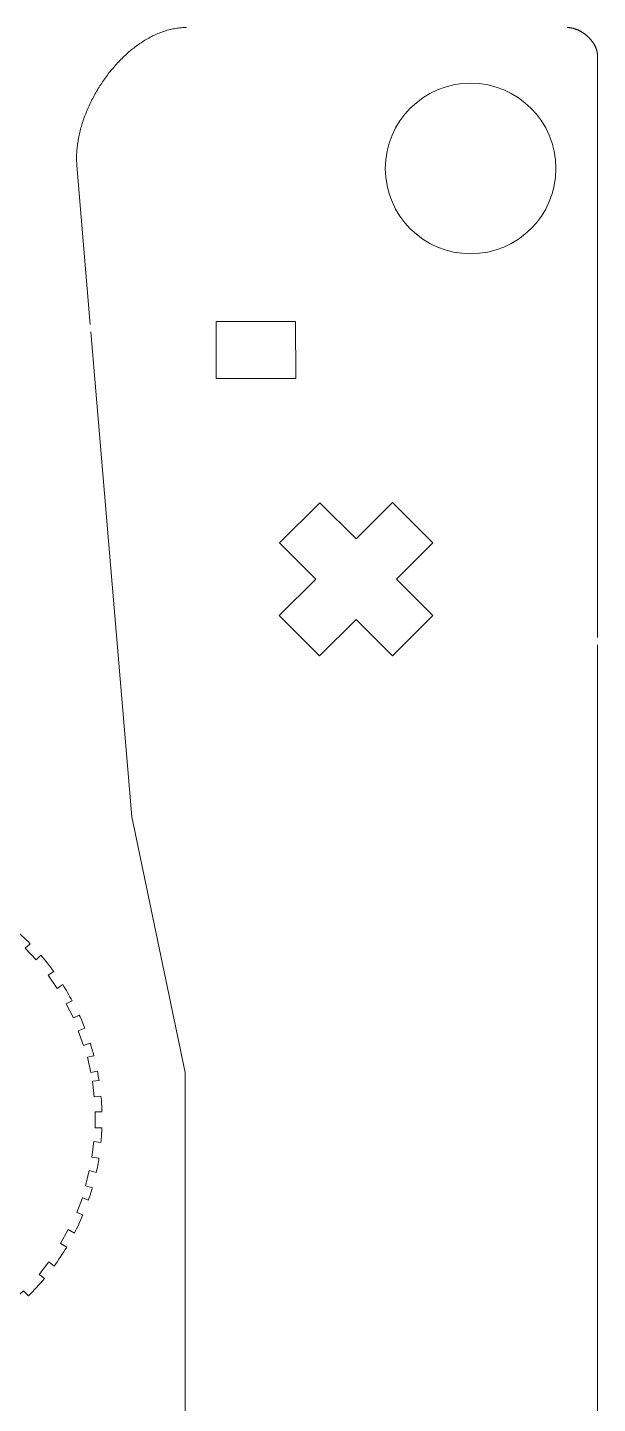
# Model space of a CAD drawing. Header units: centimetres. Extents: x -8.2 to 10.2, y 5.5 to 22.4.
# Drawn here: x 7.35 to 10.22, y 9.77 to 16.71 of the extents above; entities that cross this region are included whole.
import ezdxf

# ---------------------------------------------------------------- set-up
doc = ezdxf.new("R2010")
doc.units = ezdxf.units.CM
doc.header["$MEASUREMENT"] = 0
doc.layers.add('layer 1', color=7, linetype='Continuous')

msp = doc.modelspace()

# ---------------------------------------------------------------- linework, layer by layer
at = {"layer": 'layer 1', "lineweight": 9}
for points, knots in [([(0.89223, 17.91747), (0.90743, 17.21253), (1.4489, 16.63718), (2.13946, 16.56872), (2.13946, 16.56872), (2.13946, 16.56872), (2.13932, 16.89876), (2.13932, 16.89876), (2.13932, 16.89876), (2.13932, 16.89876), (2.41635, 16.89876), (2.41635, 16.89876), (2.41635, 16.89876), (2.41635, 16.89876), (2.41837, 16.56886), (2.41837, 16.56886), (2.41837, 16.56886), (3.17188, 16.62306), (3.40758, 17.09392), (3.58527, 17.48669), (3.58527, 17.48669), (3.58527, 17.48669), (8.16872, 17.48499), (8.16872, 17.48499)], [0, 0, 0, 0, 0.1428571, 0.1428571, 0.1428571, 0.1428571, 0.2857143, 0.2857143, 0.2857143, 0.2857143, 0.4285714, 0.4285714, 0.4285714, 0.4285714, 0.5714286, 0.5714286, 0.5714286, 0.5714286, 0.7142857, 0.7142857, 0.7142857, 0.7142857, 1, 1, 1, 1]), ([(8.15405, 16.70807), (8.15405, 16.70807), (8.14706, 16.708), (8.14706, 16.708), (8.14706, 16.708), (8.14706, 16.708), (8.14007, 16.70778), (8.14007, 16.70778), (8.14007, 16.70778), (8.14007, 16.70778), (8.13309, 16.70741), (8.13309, 16.70741), (8.13309, 16.70741), (8.13309, 16.70741), (8.12613, 16.70692), (8.12613, 16.70692), (8.12613, 16.70692), (8.12613, 16.70692), (8.11915, 16.70626), (8.11915, 16.70626), (8.11915, 16.70626), (8.11915, 16.70626), (8.11219, 16.70548), (8.11219, 16.70548), (8.11219, 16.70548), (8.11219, 16.70548), (8.10526, 16.70454), (8.10526, 16.70454), (8.10526, 16.70454), (8.10526, 16.70454), (8.09832, 16.70346), (8.09832, 16.70346), (8.09832, 16.70346), (8.09832, 16.70346), (8.09141, 16.70225), (8.09141, 16.70225), (8.09141, 16.70225), (8.09141, 16.70225), (8.08451, 16.70088), (8.08451, 16.70088), (8.08451, 16.70088), (8.08451, 16.70088), (8.07761, 16.69944), (8.07761, 16.69944), (8.07761, 16.69944), (8.07761, 16.69944), (8.07073, 16.69779), (8.07073, 16.69779), (8.07073, 16.69779), (8.07073, 16.69779), (8.06387, 16.69606), (8.06387, 16.69606), (8.06387, 16.69606), (8.06387, 16.69606), (8.05702, 16.6942), (8.05702, 16.6942), (8.05702, 16.6942), (8.05702, 16.6942), (8.0502, 16.69219), (8.0502, 16.69219), (8.0502, 16.69219), (8.0502, 16.69219), (8.0434, 16.69004), (8.0434, 16.69004), (8.0434, 16.69004), (8.0434, 16.69004), (8.0366, 16.68781), (8.0366, 16.68781), (8.0366, 16.68781), (8.0366, 16.68781), (8.02982, 16.68537), (8.02982, 16.68537), (8.02982, 16.68537), (8.02982, 16.68537), (8.02308, 16.68292), (8.02308, 16.68292), (8.02308, 16.68292), (8.02308, 16.68292), (8.01635, 16.68026), (8.01635, 16.68026), (8.01635, 16.68026), (8.01635, 16.68026), (8.00966, 16.67753), (8.00966, 16.67753), (8.00966, 16.67753), (8.00966, 16.67753), (8.00297, 16.67466), (8.00297, 16.67466), (8.00297, 16.67466), (8.00297, 16.67466), (7.99631, 16.6717), (7.99631, 16.6717), (7.99631, 16.6717), (7.99631, 16.6717), (7.98968, 16.66855), (7.98968, 16.66855), (7.98968, 16.66855), (7.98968, 16.66855), (7.98308, 16.66539), (7.98308, 16.66539), (7.98308, 16.66539), (7.98308, 16.66539), (7.9765, 16.66208), (7.9765, 16.66208), (7.9765, 16.66208), (7.9765, 16.66208), (7.96995, 16.65864), (7.96995, 16.65864), (7.96995, 16.65864), (7.96995, 16.65864), (7.96342, 16.65512), (7.96342, 16.65512), (7.96342, 16.65512), (7.96342, 16.65512), (7.95693, 16.65145), (7.95693, 16.65145), (7.95693, 16.65145), (7.95693, 16.65145), (7.95047, 16.64772), (7.95047, 16.64772), (7.95047, 16.64772), (7.95047, 16.64772), (7.94404, 16.64384), (7.94404, 16.64384), (7.94404, 16.64384), (7.94404, 16.64384), (7.93763, 16.63988), (7.93763, 16.63988), (7.93763, 16.63988), (7.93763, 16.63988), (7.93127, 16.6358), (7.93127, 16.6358), (7.93127, 16.6358), (7.93127, 16.6358), (7.92494, 16.63162), (7.92494, 16.63162), (7.92494, 16.63162), (7.92494, 16.63162), (7.91864, 16.62739), (7.91864, 16.62739), (7.91864, 16.62739), (7.91864, 16.62739), (7.91238, 16.62301), (7.91238, 16.62301), (7.91238, 16.62301), (7.91238, 16.62301), (7.90614, 16.61861), (7.90614, 16.61861), (7.90614, 16.61861), (7.90614, 16.61861), (7.89996, 16.61403), (7.89996, 16.61403), (7.89996, 16.61403), (7.89996, 16.61403), (7.89381, 16.60942), (7.89381, 16.60942), (7.89381, 16.60942), (7.89381, 16.60942), (7.8877, 16.60468), (7.8877, 16.60468), (7.8877, 16.60468), (7.8877, 16.60468), (7.88162, 16.59987), (7.88162, 16.59987), (7.88162, 16.59987), (7.88162, 16.59987), (7.87559, 16.59492), (7.87559, 16.59492), (7.87559, 16.59492), (7.87559, 16.59492), (7.86959, 16.58995), (7.86959, 16.58995), (7.86959, 16.58995), (7.86959, 16.58995), (7.86365, 16.58486), (7.86365, 16.58486), (7.86365, 16.58486), (7.86365, 16.58486), (7.85774, 16.57969), (7.85774, 16.57969), (7.85774, 16.57969), (7.85774, 16.57969), (7.85187, 16.57444), (7.85187, 16.57444), (7.85187, 16.57444), (7.85187, 16.57444), (7.84606, 16.56912), (7.84606, 16.56912), (7.84606, 16.56912), (7.84606, 16.56912), (7.84029, 16.56373), (7.84029, 16.56373), (7.84029, 16.56373), (7.84029, 16.56373), (7.83457, 16.5582), (7.83457, 16.5582), (7.83457, 16.5582), (7.83457, 16.5582), (7.82888, 16.55267), (7.82888, 16.55267), (7.82888, 16.55267), (7.82888, 16.55267), (7.82326, 16.547), (7.82326, 16.547), (7.82326, 16.547), (7.82326, 16.547), (7.81768, 16.54131), (7.81768, 16.54131), (7.81768, 16.54131), (7.81768, 16.54131), (7.81215, 16.53557), (7.81215, 16.53557), (7.81215, 16.53557), (7.81215, 16.53557), (7.80667, 16.52969), (7.80667, 16.52969), (7.80667, 16.52969), (7.80667, 16.52969), (7.80124, 16.52379), (7.80124, 16.52379), (7.80124, 16.52379), (7.80124, 16.52379), (7.79587, 16.51776), (7.79587, 16.51776), (7.79587, 16.51776), (7.79587, 16.51776), (7.79054, 16.51172), (7.79054, 16.51172), (7.79054, 16.51172), (7.79054, 16.51172), (7.78527, 16.50561), (7.78527, 16.50561), (7.78527, 16.50561), (7.78527, 16.50561), (7.78006, 16.49943), (7.78006, 16.49943), (7.78006, 16.49943), (7.78006, 16.49943), (7.7749, 16.49319), (7.7749, 16.49319), (7.7749, 16.49319), (7.7749, 16.49319), (7.7698, 16.48687), (7.7698, 16.48687), (7.7698, 16.48687), (7.7698, 16.48687), (7.76475, 16.48054), (7.76475, 16.48054), (7.76475, 16.48054), (7.76475, 16.48054), (7.75978, 16.47408), (7.75978, 16.47408), (7.75978, 16.47408), (7.75978, 16.47408), (7.75485, 16.46761), (7.75485, 16.46761), (7.75485, 16.46761), (7.75485, 16.46761), (7.74998, 16.46107), (7.74998, 16.46107), (7.74998, 16.46107), (7.74998, 16.46107), (7.74518, 16.45447), (7.74518, 16.45447), (7.74518, 16.45447), (7.74518, 16.45447), (7.74044, 16.44785), (7.74044, 16.44785), (7.74044, 16.44785), (7.74044, 16.44785), (7.73576, 16.44117), (7.73576, 16.44117), (7.73576, 16.44117), (7.73576, 16.44117), (7.73113, 16.43442), (7.73113, 16.43442), (7.73113, 16.43442), (7.73113, 16.43442), (7.7266, 16.42767), (7.7266, 16.42767), (7.7266, 16.42767), (7.7266, 16.42767), (7.7221, 16.42085), (7.7221, 16.42085), (7.7221, 16.42085), (7.7221, 16.42085), (7.71769, 16.41395), (7.71769, 16.41395), (7.71769, 16.41395), (7.71769, 16.41395), (7.71333, 16.40705), (7.71333, 16.40705), (7.71333, 16.40705), (7.71333, 16.40705), (7.70903, 16.40015), (7.70903, 16.40015), (7.70903, 16.40015), (7.70903, 16.40015), (7.70484, 16.39311), (7.70484, 16.39311), (7.70484, 16.39311), (7.70484, 16.39311), (7.70067, 16.38607), (7.70067, 16.38607), (7.70067, 16.38607), (7.70067, 16.38607), (7.69661, 16.37903), (7.69661, 16.37903), (7.69661, 16.37903), (7.69661, 16.37903), (7.6926, 16.37192), (7.6926, 16.37192), (7.6926, 16.37192), (7.6926, 16.37192), (7.68867, 16.3648), (7.68867, 16.3648), (7.68867, 16.3648), (7.68867, 16.3648), (7.6848, 16.35762), (7.6848, 16.35762), (7.6848, 16.35762), (7.6848, 16.35762), (7.68102, 16.35044), (7.68102, 16.35044), (7.68102, 16.35044), (7.68102, 16.35044), (7.6773, 16.34326), (7.6773, 16.34326), (7.6773, 16.34326), (7.6773, 16.34326), (7.67367, 16.33599), (7.67367, 16.33599), (7.67367, 16.33599), (7.67367, 16.33599), (7.67011, 16.32867), (7.67011, 16.32867), (7.67011, 16.32867), (7.67011, 16.32867), (7.66662, 16.32141), (7.66662, 16.32141), (7.66662, 16.32141), (7.66662, 16.32141), (7.66322, 16.31409), (7.66322, 16.31409), (7.66322, 16.31409), (7.66322, 16.31409), (7.65989, 16.30675), (7.65989, 16.30675), (7.65989, 16.30675), (7.65989, 16.30675), (7.65664, 16.29935), (7.65664, 16.29935), (7.65664, 16.29935), (7.65664, 16.29935), (7.65348, 16.29196), (7.65348, 16.29196), (7.65348, 16.29196), (7.65348, 16.29196), (7.65039, 16.28455), (7.65039, 16.28455), (7.65039, 16.28455), (7.65039, 16.28455), (7.6474, 16.27716), (7.6474, 16.27716), (7.6474, 16.27716), (7.6474, 16.27716), (7.64448, 16.26968), (7.64448, 16.26968), (7.64448, 16.26968), (7.64448, 16.26968), (7.64164, 16.26229), (7.64164, 16.26229), (7.64164, 16.26229), (7.64164, 16.26229), (7.63888, 16.25482), (7.63888, 16.25482), (7.63888, 16.25482), (7.63888, 16.25482), (7.63622, 16.24734), (7.63622, 16.24734), (7.63622, 16.24734), (7.63622, 16.24734), (7.63366, 16.23988), (7.63366, 16.23988), (7.63366, 16.23988), (7.63366, 16.23988), (7.63116, 16.2324), (7.63116, 16.2324), (7.63116, 16.2324), (7.63116, 16.2324), (7.62876, 16.22493), (7.62876, 16.22493), (7.62876, 16.22493), (7.62876, 16.22493), (7.62645, 16.21746), (7.62645, 16.21746), (7.62645, 16.21746), (7.62645, 16.21746), (7.62423, 16.20991), (7.62423, 16.20991), (7.62423, 16.20991), (7.62423, 16.20991), (7.62209, 16.20244), (7.62209, 16.20244), (7.62209, 16.20244), (7.62209, 16.20244), (7.62005, 16.19497), (7.62005, 16.19497), (7.62005, 16.19497), (7.62005, 16.19497), (7.61811, 16.18749), (7.61811, 16.18749), (7.61811, 16.18749), (7.61811, 16.18749), (7.61625, 16.17996), (7.61625, 16.17996), (7.61625, 16.17996), (7.61625, 16.17996), (7.6145, 16.17248), (7.6145, 16.17248), (7.6145, 16.17248), (7.6145, 16.17248), (7.61283, 16.16501), (7.61283, 16.16501), (7.61283, 16.16501), (7.61283, 16.16501), (7.61126, 16.15755), (7.61126, 16.15755), (7.61126, 16.15755), (7.61126, 16.15755), (7.60979, 16.15007), (7.60979, 16.15007), (7.60979, 16.15007), (7.60979, 16.15007), (7.60841, 16.14268), (7.60841, 16.14268), (7.60841, 16.14268), (7.60841, 16.14268), (7.60714, 16.1352), (7.60714, 16.1352), (7.60714, 16.1352), (7.60714, 16.1352), (7.60596, 16.1278), (7.60596, 16.1278), (7.60596, 16.1278), (7.60596, 16.1278), (7.6049, 16.1204), (7.6049, 16.1204), (7.6049, 16.1204), (7.6049, 16.1204), (7.60392, 16.113), (7.60392, 16.113), (7.60392, 16.113), (7.60392, 16.113), (7.60303, 16.10567), (7.60303, 16.10567), (7.60303, 16.10567), (7.60303, 16.10567), (7.60227, 16.09828), (7.60227, 16.09828), (7.60227, 16.09828), (7.60227, 16.09828), (7.60162, 16.09102), (7.60162, 16.09102), (7.60162, 16.09102), (7.60162, 16.09102), (7.60105, 16.08368), (7.60105, 16.08368), (7.60105, 16.08368), (7.60105, 16.08368), (7.60059, 16.07644), (7.60059, 16.07644), (7.60059, 16.07644), (7.60059, 16.07644), (7.60025, 16.06918), (7.60025, 16.06918), (7.60025, 16.06918), (7.60025, 16.06918), (7.6, 16.06191), (7.6, 16.06191), (7.6, 16.06191), (7.6, 16.06191), (7.59987, 16.05474), (7.59987, 16.05474), (7.59987, 16.05474), (7.59987, 16.05474), (7.59986, 16.04756), (7.59986, 16.04756), (7.59986, 16.04756), (7.59986, 16.04756), (7.59993, 16.04044), (7.59993, 16.04044), (7.59993, 16.04044), (7.59993, 16.04044), (7.60011, 16.03332), (7.60011, 16.03332), (7.60011, 16.03332), (7.60011, 16.03332), (7.60043, 16.02628), (7.60043, 16.02628), (7.60043, 16.02628), (7.60043, 16.02628), (7.60084, 16.01924), (7.60084, 16.01924), (7.60084, 16.01924), (7.60084, 16.01924), (7.60138, 16.01221), (7.60138, 16.01221)], [0, 0, 0, 0, 0.0078125, 0.0078125, 0.0078125, 0.0078125, 0.015625, 0.015625, 0.015625, 0.015625, 0.0234375, 0.0234375, 0.0234375, 0.0234375, 0.03125, 0.03125, 0.03125, 0.03125, 0.0390625, 0.0390625, 0.0390625, 0.0390625, 0.046875, 0.046875, 0.046875, 0.046875, 0.0546875, 0.0546875, 0.0546875, 0.0546875, 0.0625, 0.0625, 0.0625, 0.0625, 0.0703125, 0.0703125, 0.0703125, 0.0703125, 0.078125, 0.078125, 0.078125, 0.078125, 0.0859375, 0.0859375, 0.0859375, 0.0859375, 0.09375, 0.09375, 0.09375, 0.09375, 0.1015625, 0.1015625, 0.1015625, 0.1015625, 0.109375, 0.109375, 0.109375, 0.109375, 0.1171875, 0.1171875, 0.1171875, 0.1171875, 0.125, 0.125, 0.125, 0.125, 0.1328125, 0.1328125, 0.1328125, 0.1328125, 0.140625, 0.140625, 0.140625, 0.140625, 0.1484375, 0.1484375, 0.1484375, 0.1484375, 0.15625, 0.15625, 0.15625, 0.15625, 0.1640625, 0.1640625, 0.1640625, 0.1640625, 0.171875, 0.171875, 0.171875, 0.171875, 0.1796875, 0.1796875, 0.1796875, 0.1796875, 0.1875, 0.1875, 0.1875, 0.1875, 0.1953125, 0.1953125, 0.1953125, 0.1953125, 0.203125, 0.203125, 0.203125, 0.203125, 0.2109375, 0.2109375, 0.2109375, 0.2109375, 0.21875, 0.21875, 0.21875, 0.21875, 0.2265625, 0.2265625, 0.2265625, 0.2265625, 0.234375, 0.234375, 0.234375, 0.234375, 0.2421875, 0.2421875, 0.2421875, 0.2421875, 0.25, 0.25, 0.25, 0.25, 0.2578125, 0.2578125, 0.2578125, 0.2578125, 0.265625, 0.265625, 0.265625, 0.265625, 0.2734375, 0.2734375, 0.2734375, 0.2734375, 0.28125, 0.28125, 0.28125, 0.28125, 0.2890625, 0.2890625, 0.2890625, 0.2890625, 0.296875, 0.296875, 0.296875, 0.296875, 0.3046875, 0.3046875, 0.3046875, 0.3046875, 0.3125, 0.3125, 0.3125, 0.3125, 0.3203125, 0.3203125, 0.3203125, 0.3203125, 0.328125, 0.328125, 0.328125, 0.328125, 0.3359375, 0.3359375, 0.3359375, 0.3359375, 0.34375, 0.34375, 0.34375, 0.34375, 0.3515625, 0.3515625, 0.3515625, 0.3515625, 0.359375, 0.359375, 0.359375, 0.359375, 0.3671875, 0.3671875, 0.3671875, 0.3671875, 0.375, 0.375, 0.375, 0.375, 0.3828125, 0.3828125, 0.3828125, 0.3828125, 0.390625, 0.390625, 0.390625, 0.390625, 0.3984375, 0.3984375, 0.3984375, 0.3984375, 0.40625, 0.40625, 0.40625, 0.40625, 0.4140625, 0.4140625, 0.4140625, 0.4140625, 0.421875, 0.421875, 0.421875, 0.421875, 0.4296875, 0.4296875, 0.4296875, 0.4296875, 0.4375, 0.4375, 0.4375, 0.4375, 0.4453125, 0.4453125, 0.4453125, 0.4453125, 0.453125, 0.453125, 0.453125, 0.453125, 0.4609375, 0.4609375, 0.4609375, 0.4609375, 0.46875, 0.46875, 0.46875, 0.46875, 0.4765625, 0.4765625, 0.4765625, 0.4765625, 0.484375, 0.484375, 0.484375, 0.484375, 0.4921875, 0.4921875, 0.4921875, 0.4921875, 0.5, 0.5, 0.5, 0.5, 0.5078125, 0.5078125, 0.5078125, 0.5078125, 0.515625, 0.515625, 0.515625, 0.515625, 0.5234375, 0.5234375, 0.5234375, 0.5234375, 0.53125, 0.53125, 0.53125, 0.53125, 0.5390625, 0.5390625, 0.5390625, 0.5390625, 0.546875, 0.546875, 0.546875, 0.546875, 0.5546875, 0.5546875, 0.5546875, 0.5546875, 0.5625, 0.5625, 0.5625, 0.5625, 0.5703125, 0.5703125, 0.5703125, 0.5703125, 0.578125, 0.578125, 0.578125, 0.578125, 0.5859375, 0.5859375, 0.5859375, 0.5859375, 0.59375, 0.59375, 0.59375, 0.59375, 0.6015625, 0.6015625, 0.6015625, 0.6015625, 0.609375, 0.609375, 0.609375, 0.609375, 0.6171875, 0.6171875, 0.6171875, 0.6171875, 0.625, 0.625, 0.625, 0.625, 0.6328125, 0.6328125, 0.6328125, 0.6328125, 0.640625, 0.640625, 0.640625, 0.640625, 0.6484375, 0.6484375, 0.6484375, 0.6484375, 0.65625, 0.65625, 0.65625, 0.65625, 0.6640625, 0.6640625, 0.6640625, 0.6640625, 0.671875, 0.671875, 0.671875, 0.671875, 0.6796875, 0.6796875, 0.6796875, 0.6796875, 0.6875, 0.6875, 0.6875, 0.6875, 0.6953125, 0.6953125, 0.6953125, 0.6953125, 0.703125, 0.703125, 0.703125, 0.703125, 0.7109375, 0.7109375, 0.7109375, 0.7109375, 0.71875, 0.71875, 0.71875, 0.71875, 0.7265625, 0.7265625, 0.7265625, 0.7265625, 0.734375, 0.734375, 0.734375, 0.734375, 0.7421875, 0.7421875, 0.7421875, 0.7421875, 0.75, 0.75, 0.75, 0.75, 0.7578125, 0.7578125, 0.7578125, 0.7578125, 0.765625, 0.765625, 0.765625, 0.765625, 0.7734375, 0.7734375, 0.7734375, 0.7734375, 0.78125, 0.78125, 0.78125, 0.78125, 0.7890625, 0.7890625, 0.7890625, 0.7890625, 0.796875, 0.796875, 0.796875, 0.796875, 0.8046875, 0.8046875, 0.8046875, 0.8046875, 0.8125, 0.8125, 0.8125, 0.8125, 0.8203125, 0.8203125, 0.8203125, 0.8203125, 0.828125, 0.828125, 0.828125, 0.828125, 0.8359375, 0.8359375, 0.8359375, 0.8359375, 0.84375, 0.84375, 0.84375, 0.84375, 0.8515625, 0.8515625, 0.8515625, 0.8515625, 0.859375, 0.859375, 0.859375, 0.859375, 0.8671875, 0.8671875, 0.8671875, 0.8671875, 0.875, 0.875, 0.875, 0.875, 0.8828125, 0.8828125, 0.8828125, 0.8828125, 0.890625, 0.890625, 0.890625, 0.890625, 0.8984375, 0.8984375, 0.8984375, 0.8984375, 0.90625, 0.90625, 0.90625, 0.90625, 0.9140625, 0.9140625, 0.9140625, 0.9140625, 0.921875, 0.921875, 0.921875, 0.921875, 0.9296875, 0.9296875, 0.9296875, 0.9296875, 0.9375, 0.9375, 0.9375, 0.9375, 0.9453125, 0.9453125, 0.9453125, 0.9453125, 0.953125, 0.953125, 0.953125, 0.953125, 0.9609375, 0.9609375, 0.9609375, 0.9609375, 0.96875, 0.96875, 0.96875, 0.96875, 0.9765625, 0.9765625, 0.9765625, 0.9765625, 0.984375, 0.984375, 0.984375, 0.984375, 1, 1, 1, 1]), ([(10.22404, 16.56768), (10.22404, 16.56768), (10.22403, 16.56927), (10.22403, 16.56927), (10.22403, 16.56927), (10.22403, 16.56927), (10.22398, 16.57092), (10.22398, 16.57092), (10.22398, 16.57092), (10.22398, 16.57092), (10.22391, 16.57256), (10.22391, 16.57256), (10.22391, 16.57256), (10.22391, 16.57256), (10.2238, 16.57422), (10.2238, 16.57422), (10.2238, 16.57422), (10.2238, 16.57422), (10.22366, 16.5758), (10.22366, 16.5758), (10.22366, 16.5758), (10.22366, 16.5758), (10.2235, 16.57747), (10.2235, 16.57747), (10.2235, 16.57747), (10.2235, 16.57747), (10.22331, 16.57911), (10.22331, 16.57911), (10.22331, 16.57911), (10.22331, 16.57911), (10.22308, 16.58068), (10.22308, 16.58068), (10.22308, 16.58068), (10.22308, 16.58068), (10.22282, 16.58235), (10.22282, 16.58235), (10.22282, 16.58235), (10.22282, 16.58235), (10.22254, 16.584), (10.22254, 16.584), (10.22254, 16.584), (10.22254, 16.584), (10.22223, 16.58564), (10.22223, 16.58564), (10.22223, 16.58564), (10.22223, 16.58564), (10.22189, 16.58722), (10.22189, 16.58722), (10.22189, 16.58722), (10.22189, 16.58722), (10.22153, 16.58888), (10.22153, 16.58888), (10.22153, 16.58888), (10.22153, 16.58888), (10.22113, 16.59046), (10.22113, 16.59046), (10.22113, 16.59046), (10.22113, 16.59046), (10.22071, 16.59211), (10.22071, 16.59211), (10.22071, 16.59211), (10.22071, 16.59211), (10.22028, 16.59377), (10.22028, 16.59377), (10.22028, 16.59377), (10.22028, 16.59377), (10.2198, 16.59534), (10.2198, 16.59534), (10.2198, 16.59534), (10.2198, 16.59534), (10.2193, 16.59693), (10.2193, 16.59693), (10.2193, 16.59693), (10.2193, 16.59693), (10.21878, 16.59857), (10.21878, 16.59857), (10.21878, 16.59857), (10.21878, 16.59857), (10.21822, 16.60016), (10.21822, 16.60016), (10.21822, 16.60016), (10.21822, 16.60016), (10.21764, 16.60181), (10.21764, 16.60181), (10.21764, 16.60181), (10.21764, 16.60181), (10.21704, 16.60338), (10.21704, 16.60338), (10.21704, 16.60338), (10.21704, 16.60338), (10.21643, 16.60497), (10.21643, 16.60497), (10.21643, 16.60497), (10.21643, 16.60497), (10.21577, 16.60655), (10.21577, 16.60655), (10.21577, 16.60655), (10.21577, 16.60655), (10.21509, 16.60814), (10.21509, 16.60814), (10.21509, 16.60814), (10.21509, 16.60814), (10.2144, 16.60971), (10.2144, 16.60971), (10.2144, 16.60971), (10.2144, 16.60971), (10.21367, 16.61129), (10.21367, 16.61129), (10.21367, 16.61129), (10.21367, 16.61129), (10.21293, 16.61287), (10.21293, 16.61287), (10.21293, 16.61287), (10.21293, 16.61287), (10.21217, 16.61445), (10.21217, 16.61445), (10.21217, 16.61445), (10.21217, 16.61445), (10.21138, 16.61604), (10.21138, 16.61604), (10.21138, 16.61604), (10.21138, 16.61604), (10.21057, 16.61762), (10.21057, 16.61762), (10.21057, 16.61762), (10.21057, 16.61762), (10.20972, 16.61912), (10.20972, 16.61912), (10.20972, 16.61912), (10.20972, 16.61912), (10.20887, 16.62071), (10.20887, 16.62071), (10.20887, 16.62071), (10.20887, 16.62071), (10.208, 16.62221), (10.208, 16.62221), (10.208, 16.62221), (10.208, 16.62221), (10.20709, 16.62373), (10.20709, 16.62373), (10.20709, 16.62373), (10.20709, 16.62373), (10.20617, 16.62529), (10.20617, 16.62529), (10.20617, 16.62529), (10.20617, 16.62529), (10.20523, 16.62681), (10.20523, 16.62681), (10.20523, 16.62681), (10.20523, 16.62681), (10.20427, 16.62832), (10.20427, 16.62832), (10.20427, 16.62832), (10.20427, 16.62832), (10.20329, 16.62983), (10.20329, 16.62983), (10.20329, 16.62983), (10.20329, 16.62983), (10.20228, 16.63134), (10.20228, 16.63134), (10.20228, 16.63134), (10.20228, 16.63134), (10.20126, 16.63278), (10.20126, 16.63278), (10.20126, 16.63278), (10.20126, 16.63278), (10.20023, 16.63428), (10.20023, 16.63428), (10.20023, 16.63428), (10.20023, 16.63428), (10.19917, 16.6358), (10.19917, 16.6358), (10.19917, 16.6358), (10.19917, 16.6358), (10.19808, 16.63723), (10.19808, 16.63723), (10.19808, 16.63723), (10.19808, 16.63723), (10.19699, 16.63866), (10.19699, 16.63866), (10.19699, 16.63866), (10.19699, 16.63866), (10.19587, 16.6401), (10.19587, 16.6401), (10.19587, 16.6401), (10.19587, 16.6401), (10.19475, 16.64155), (10.19475, 16.64155), (10.19475, 16.64155), (10.19475, 16.64155), (10.19359, 16.64297), (10.19359, 16.64297), (10.19359, 16.64297), (10.19359, 16.64297), (10.19243, 16.64441), (10.19243, 16.64441), (10.19243, 16.64441), (10.19243, 16.64441), (10.19124, 16.64585), (10.19124, 16.64585), (10.19124, 16.64585), (10.19124, 16.64585), (10.19004, 16.64721), (10.19004, 16.64721), (10.19004, 16.64721), (10.19004, 16.64721), (10.18882, 16.64859), (10.18882, 16.64859), (10.18882, 16.64859), (10.18882, 16.64859), (10.18759, 16.65001), (10.18759, 16.65001), (10.18759, 16.65001), (10.18759, 16.65001), (10.18633, 16.65138), (10.18633, 16.65138), (10.18633, 16.65138), (10.18633, 16.65138), (10.18507, 16.65275), (10.18507, 16.65275), (10.18507, 16.65275), (10.18507, 16.65275), (10.18379, 16.65403), (10.18379, 16.65403), (10.18379, 16.65403), (10.18379, 16.65403), (10.18249, 16.6554), (10.18249, 16.6554), (10.18249, 16.6554), (10.18249, 16.6554), (10.18118, 16.6567), (10.18118, 16.6567), (10.18118, 16.6567), (10.18118, 16.6567), (10.17986, 16.65806), (10.17986, 16.65806), (10.17986, 16.65806), (10.17986, 16.65806), (10.17851, 16.65936), (10.17851, 16.65936), (10.17851, 16.65936), (10.17851, 16.65936), (10.17716, 16.66065), (10.17716, 16.66065), (10.17716, 16.66065), (10.17716, 16.66065), (10.1758, 16.66187), (10.1758, 16.66187), (10.1758, 16.66187), (10.1758, 16.66187), (10.17442, 16.66316), (10.17442, 16.66316), (10.17442, 16.66316), (10.17442, 16.66316), (10.17303, 16.66439), (10.17303, 16.66439), (10.17303, 16.66439), (10.17303, 16.66439), (10.17162, 16.66568), (10.17162, 16.66568), (10.17162, 16.66568), (10.17162, 16.66568), (10.1702, 16.66689), (10.1702, 16.66689), (10.1702, 16.66689), (10.1702, 16.66689), (10.16877, 16.66812), (10.16877, 16.66812), (10.16877, 16.66812), (10.16877, 16.66812), (10.16733, 16.66927), (10.16733, 16.66927), (10.16733, 16.66927), (10.16733, 16.66927), (10.16588, 16.6705), (10.16588, 16.6705), (10.16588, 16.6705), (10.16588, 16.6705), (10.16441, 16.67163), (10.16441, 16.67163), (10.16441, 16.67163), (10.16441, 16.67163), (10.16295, 16.67279), (10.16295, 16.67279), (10.16295, 16.67279), (10.16295, 16.67279), (10.16145, 16.67393), (10.16145, 16.67393), (10.16145, 16.67393), (10.16145, 16.67393), (10.15996, 16.67509), (10.15996, 16.67509), (10.15996, 16.67509), (10.15996, 16.67509), (10.15845, 16.67616), (10.15845, 16.67616), (10.15845, 16.67616), (10.15845, 16.67616), (10.15693, 16.67725), (10.15693, 16.67725), (10.15693, 16.67725), (10.15693, 16.67725), (10.1554, 16.67832), (10.1554, 16.67832), (10.1554, 16.67832), (10.1554, 16.67832), (10.15387, 16.67941), (10.15387, 16.67941), (10.15387, 16.67941), (10.15387, 16.67941), (10.15232, 16.68047), (10.15232, 16.68047), (10.15232, 16.68047), (10.15232, 16.68047), (10.15077, 16.68148), (10.15077, 16.68148), (10.15077, 16.68148), (10.15077, 16.68148), (10.14922, 16.68248), (10.14922, 16.68248), (10.14922, 16.68248), (10.14922, 16.68248), (10.14764, 16.6835), (10.14764, 16.6835), (10.14764, 16.6835), (10.14764, 16.6835), (10.14607, 16.68449), (10.14607, 16.68449), (10.14607, 16.68449), (10.14607, 16.68449), (10.14447, 16.68543), (10.14447, 16.68543), (10.14447, 16.68543), (10.14447, 16.68543), (10.14288, 16.68644), (10.14288, 16.68644), (10.14288, 16.68644), (10.14288, 16.68644), (10.1413, 16.68738), (10.1413, 16.68738), (10.1413, 16.68738), (10.1413, 16.68738), (10.13968, 16.68824), (10.13968, 16.68824), (10.13968, 16.68824), (10.13968, 16.68824), (10.13807, 16.68917), (10.13807, 16.68917), (10.13807, 16.68917), (10.13807, 16.68917), (10.13644, 16.69004), (10.13644, 16.69004), (10.13644, 16.69004), (10.13644, 16.69004), (10.13482, 16.6909), (10.13482, 16.6909), (10.13482, 16.6909), (10.13482, 16.6909), (10.13319, 16.69175), (10.13319, 16.69175), (10.13319, 16.69175), (10.13319, 16.69175), (10.13156, 16.69254), (10.13156, 16.69254), (10.13156, 16.69254), (10.13156, 16.69254), (10.12991, 16.6934), (10.12991, 16.6934), (10.12991, 16.6934), (10.12991, 16.6934), (10.12827, 16.6942), (10.12827, 16.6942), (10.12827, 16.6942), (10.12827, 16.6942), (10.12662, 16.69492), (10.12662, 16.69492), (10.12662, 16.69492), (10.12662, 16.69492), (10.12497, 16.6957), (10.12497, 16.6957), (10.12497, 16.6957), (10.12497, 16.6957), (10.12331, 16.69642), (10.12331, 16.69642), (10.12331, 16.69642), (10.12331, 16.69642), (10.12165, 16.69715), (10.12165, 16.69715), (10.12165, 16.69715), (10.12165, 16.69715), (10.11999, 16.69779), (10.11999, 16.69779), (10.11999, 16.69779), (10.11999, 16.69779), (10.11833, 16.69851), (10.11833, 16.69851), (10.11833, 16.69851), (10.11833, 16.69851), (10.11664, 16.69916), (10.11664, 16.69916), (10.11664, 16.69916), (10.11664, 16.69916), (10.11498, 16.69973), (10.11498, 16.69973), (10.11498, 16.69973), (10.11498, 16.69973), (10.11331, 16.70037), (10.11331, 16.70037), (10.11331, 16.70037), (10.11331, 16.70037), (10.11163, 16.70096), (10.11163, 16.70096), (10.11163, 16.70096), (10.11163, 16.70096), (10.10995, 16.70153), (10.10995, 16.70153), (10.10995, 16.70153), (10.10995, 16.70153), (10.10827, 16.70203), (10.10827, 16.70203), (10.10827, 16.70203), (10.10827, 16.70203), (10.10659, 16.7026), (10.10659, 16.7026), (10.10659, 16.7026), (10.10659, 16.7026), (10.10491, 16.70311), (10.10491, 16.70311), (10.10491, 16.70311), (10.10491, 16.70311), (10.10323, 16.70354), (10.10323, 16.70354), (10.10323, 16.70354), (10.10323, 16.70354), (10.10155, 16.70404), (10.10155, 16.70404), (10.10155, 16.70404), (10.10155, 16.70404), (10.09986, 16.70447), (10.09986, 16.70447), (10.09986, 16.70447), (10.09986, 16.70447), (10.09818, 16.70483), (10.09818, 16.70483), (10.09818, 16.70483), (10.09818, 16.70483), (10.0965, 16.70526), (10.0965, 16.70526), (10.0965, 16.70526), (10.0965, 16.70526), (10.09483, 16.70563), (10.09483, 16.70563), (10.09483, 16.70563), (10.09483, 16.70563), (10.09315, 16.70591), (10.09315, 16.70591), (10.09315, 16.70591), (10.09315, 16.70591), (10.09147, 16.70626), (10.09147, 16.70626), (10.09147, 16.70626), (10.09147, 16.70626), (10.0898, 16.70655), (10.0898, 16.70655), (10.0898, 16.70655), (10.0898, 16.70655), (10.08813, 16.70684), (10.08813, 16.70684), (10.08813, 16.70684), (10.08813, 16.70684), (10.08645, 16.70706), (10.08645, 16.70706), (10.08645, 16.70706), (10.08645, 16.70706), (10.08479, 16.70727), (10.08479, 16.70727), (10.08479, 16.70727), (10.08479, 16.70727), (10.08312, 16.70749), (10.08312, 16.70749), (10.08312, 16.70749), (10.08312, 16.70749), (10.08147, 16.70764), (10.08147, 16.70764), (10.08147, 16.70764), (10.08147, 16.70764), (10.07981, 16.70778), (10.07981, 16.70778), (10.07981, 16.70778), (10.07981, 16.70778), (10.07816, 16.70792), (10.07816, 16.70792), (10.07816, 16.70792), (10.07816, 16.70792), (10.0765, 16.708), (10.0765, 16.708), (10.0765, 16.708), (10.0765, 16.708), (10.07486, 16.70807), (10.07486, 16.70807), (10.07486, 16.70807), (10.07486, 16.70807), (10.07322, 16.70807), (10.07322, 16.70807), (10.07322, 16.70807), (10.07322, 16.70807), (10.07159, 16.70807), (10.07159, 16.70807)], [0, 0, 0, 0, 0.0078125, 0.0078125, 0.0078125, 0.0078125, 0.015625, 0.015625, 0.015625, 0.015625, 0.0234375, 0.0234375, 0.0234375, 0.0234375, 0.03125, 0.03125, 0.03125, 0.03125, 0.0390625, 0.0390625, 0.0390625, 0.0390625, 0.046875, 0.046875, 0.046875, 0.046875, 0.0546875, 0.0546875, 0.0546875, 0.0546875, 0.0625, 0.0625, 0.0625, 0.0625, 0.0703125, 0.0703125, 0.0703125, 0.0703125, 0.078125, 0.078125, 0.078125, 0.078125, 0.0859375, 0.0859375, 0.0859375, 0.0859375, 0.09375, 0.09375, 0.09375, 0.09375, 0.1015625, 0.1015625, 0.1015625, 0.1015625, 0.109375, 0.109375, 0.109375, 0.109375, 0.1171875, 0.1171875, 0.1171875, 0.1171875, 0.125, 0.125, 0.125, 0.125, 0.1328125, 0.1328125, 0.1328125, 0.1328125, 0.140625, 0.140625, 0.140625, 0.140625, 0.1484375, 0.1484375, 0.1484375, 0.1484375, 0.15625, 0.15625, 0.15625, 0.15625, 0.1640625, 0.1640625, 0.1640625, 0.1640625, 0.171875, 0.171875, 0.171875, 0.171875, 0.1796875, 0.1796875, 0.1796875, 0.1796875, 0.1875, 0.1875, 0.1875, 0.1875, 0.1953125, 0.1953125, 0.1953125, 0.1953125, 0.203125, 0.203125, 0.203125, 0.203125, 0.2109375, 0.2109375, 0.2109375, 0.2109375, 0.21875, 0.21875, 0.21875, 0.21875, 0.2265625, 0.2265625, 0.2265625, 0.2265625, 0.234375, 0.234375, 0.234375, 0.234375, 0.2421875, 0.2421875, 0.2421875, 0.2421875, 0.25, 0.25, 0.25, 0.25, 0.2578125, 0.2578125, 0.2578125, 0.2578125, 0.265625, 0.265625, 0.265625, 0.265625, 0.2734375, 0.2734375, 0.2734375, 0.2734375, 0.28125, 0.28125, 0.28125, 0.28125, 0.2890625, 0.2890625, 0.2890625, 0.2890625, 0.296875, 0.296875, 0.296875, 0.296875, 0.3046875, 0.3046875, 0.3046875, 0.3046875, 0.3125, 0.3125, 0.3125, 0.3125, 0.3203125, 0.3203125, 0.3203125, 0.3203125, 0.328125, 0.328125, 0.328125, 0.328125, 0.3359375, 0.3359375, 0.3359375, 0.3359375, 0.34375, 0.34375, 0.34375, 0.34375, 0.3515625, 0.3515625, 0.3515625, 0.3515625, 0.359375, 0.359375, 0.359375, 0.359375, 0.3671875, 0.3671875, 0.3671875, 0.3671875, 0.375, 0.375, 0.375, 0.375, 0.3828125, 0.3828125, 0.3828125, 0.3828125, 0.390625, 0.390625, 0.390625, 0.390625, 0.3984375, 0.3984375, 0.3984375, 0.3984375, 0.40625, 0.40625, 0.40625, 0.40625, 0.4140625, 0.4140625, 0.4140625, 0.4140625, 0.421875, 0.421875, 0.421875, 0.421875, 0.4296875, 0.4296875, 0.4296875, 0.4296875, 0.4375, 0.4375, 0.4375, 0.4375, 0.4453125, 0.4453125, 0.4453125, 0.4453125, 0.453125, 0.453125, 0.453125, 0.453125, 0.4609375, 0.4609375, 0.4609375, 0.4609375, 0.46875, 0.46875, 0.46875, 0.46875, 0.4765625, 0.4765625, 0.4765625, 0.4765625, 0.484375, 0.484375, 0.484375, 0.484375, 0.4921875, 0.4921875, 0.4921875, 0.4921875, 0.5, 0.5, 0.5, 0.5, 0.5078125, 0.5078125, 0.5078125, 0.5078125, 0.515625, 0.515625, 0.515625, 0.515625, 0.5234375, 0.5234375, 0.5234375, 0.5234375, 0.53125, 0.53125, 0.53125, 0.53125, 0.5390625, 0.5390625, 0.5390625, 0.5390625, 0.546875, 0.546875, 0.546875, 0.546875, 0.5546875, 0.5546875, 0.5546875, 0.5546875, 0.5625, 0.5625, 0.5625, 0.5625, 0.5703125, 0.5703125, 0.5703125, 0.5703125, 0.578125, 0.578125, 0.578125, 0.578125, 0.5859375, 0.5859375, 0.5859375, 0.5859375, 0.59375, 0.59375, 0.59375, 0.59375, 0.6015625, 0.6015625, 0.6015625, 0.6015625, 0.609375, 0.609375, 0.609375, 0.609375, 0.6171875, 0.6171875, 0.6171875, 0.6171875, 0.625, 0.625, 0.625, 0.625, 0.6328125, 0.6328125, 0.6328125, 0.6328125, 0.640625, 0.640625, 0.640625, 0.640625, 0.6484375, 0.6484375, 0.6484375, 0.6484375, 0.65625, 0.65625, 0.65625, 0.65625, 0.6640625, 0.6640625, 0.6640625, 0.6640625, 0.671875, 0.671875, 0.671875, 0.671875, 0.6796875, 0.6796875, 0.6796875, 0.6796875, 0.6875, 0.6875, 0.6875, 0.6875, 0.6953125, 0.6953125, 0.6953125, 0.6953125, 0.703125, 0.703125, 0.703125, 0.703125, 0.7109375, 0.7109375, 0.7109375, 0.7109375, 0.71875, 0.71875, 0.71875, 0.71875, 0.7265625, 0.7265625, 0.7265625, 0.7265625, 0.734375, 0.734375, 0.734375, 0.734375, 0.7421875, 0.7421875, 0.7421875, 0.7421875, 0.75, 0.75, 0.75, 0.75, 0.7578125, 0.7578125, 0.7578125, 0.7578125, 0.765625, 0.765625, 0.765625, 0.765625, 0.7734375, 0.7734375, 0.7734375, 0.7734375, 0.78125, 0.78125, 0.78125, 0.78125, 0.7890625, 0.7890625, 0.7890625, 0.7890625, 0.796875, 0.796875, 0.796875, 0.796875, 0.8046875, 0.8046875, 0.8046875, 0.8046875, 0.8125, 0.8125, 0.8125, 0.8125, 0.8203125, 0.8203125, 0.8203125, 0.8203125, 0.828125, 0.828125, 0.828125, 0.828125, 0.8359375, 0.8359375, 0.8359375, 0.8359375, 0.84375, 0.84375, 0.84375, 0.84375, 0.8515625, 0.8515625, 0.8515625, 0.8515625, 0.859375, 0.859375, 0.859375, 0.859375, 0.8671875, 0.8671875, 0.8671875, 0.8671875, 0.875, 0.875, 0.875, 0.875, 0.8828125, 0.8828125, 0.8828125, 0.8828125, 0.890625, 0.890625, 0.890625, 0.890625, 0.8984375, 0.8984375, 0.8984375, 0.8984375, 0.90625, 0.90625, 0.90625, 0.90625, 0.9140625, 0.9140625, 0.9140625, 0.9140625, 0.921875, 0.921875, 0.921875, 0.921875, 0.9296875, 0.9296875, 0.9296875, 0.9296875, 0.9375, 0.9375, 0.9375, 0.9375, 0.9453125, 0.9453125, 0.9453125, 0.9453125, 0.953125, 0.953125, 0.953125, 0.953125, 0.9609375, 0.9609375, 0.9609375, 0.9609375, 0.96875, 0.96875, 0.96875, 0.96875, 0.9765625, 0.9765625, 0.9765625, 0.9765625, 0.984375, 0.984375, 0.984375, 0.984375, 1, 1, 1, 1]), ([(10.22405, 13.6328), (10.22405, 13.6328), (10.22405, 15.31507), (10.22405, 15.31507), (10.22405, 15.31507), (10.22405, 15.31507), (10.22405, 16.56765), (10.22405, 16.56765)], [0, 0, 0, 0, 0.3333333, 0.3333333, 0.3333333, 0.3333333, 1, 1, 1, 1]), ([(9.15533, 15.99757), (9.15533, 15.76016), (9.34778, 15.56771), (9.58518, 15.56771), (9.58518, 15.56771), (9.8226, 15.56771), (10.01505, 15.76016), (10.01505, 15.99757), (10.01505, 15.99757), (10.01505, 16.23498), (9.8226, 16.42744), (9.58519, 16.42744), (9.58519, 16.42744), (9.34778, 16.42744), (9.15533, 16.23498), (9.15533, 15.99757)], [0, 0, 0, 0, 0.2, 0.2, 0.2, 0.2, 0.4, 0.4, 0.4, 0.4, 0.6, 0.6, 0.6, 0.6, 1, 1, 1, 1]), ([(8.70395, 14.93943), (8.70395, 14.93943), (8.30259, 14.93943), (8.30259, 14.93943), (8.30259, 14.93943), (8.30259, 14.93943), (8.30271, 15.2268), (8.30271, 15.2268), (8.30271, 15.2268), (8.30271, 15.2268), (8.7035, 15.2268), (8.7035, 15.2268)], [0, 0, 0, 0, 0.25, 0.25, 0.25, 0.25, 0.5, 0.5, 0.5, 0.5, 1, 1, 1, 1])]:
    msp.add_open_spline(points, degree=3, knots=knots, dxfattribs=at)
for points in [[(7.66897, 15.21078), (7.66897, 15.21078), (7.60138, 16.01223), (7.60138, 16.01223)], [(8.7035, 15.2268), (8.7035, 15.2268), (8.70395, 14.93943), (8.70395, 14.93943)], [(7.87829, 12.72862), (7.87829, 12.72862), (7.67204, 15.17427), (7.67204, 15.17427)], [(8.82564, 14.31286), (8.82564, 14.31286), (8.62243, 14.10966), (8.62243, 14.10966)], [(9.00785, 14.13064), (9.00785, 14.13064), (8.82564, 14.31286), (8.82564, 14.31286)], [(9.19152, 14.31431), (9.19152, 14.31431), (9.00785, 14.13064), (9.00785, 14.13064)], [(9.39472, 14.11111), (9.39472, 14.11111), (9.19152, 14.31431), (9.19152, 14.31431)], [(8.62243, 14.10966), (8.62243, 14.10966), (8.80465, 13.92744), (8.80465, 13.92744)], [(9.21105, 13.92744), (9.21105, 13.92744), (9.39472, 14.11111), (9.39472, 14.11111)], [(8.80465, 13.92744), (8.80465, 13.92744), (8.62098, 13.74377), (8.62098, 13.74377)], [(9.39472, 13.74378), (9.39472, 13.74378), (9.21105, 13.92744), (9.21105, 13.92744)], [(8.62098, 13.74377), (8.62098, 13.74377), (8.82418, 13.54057), (8.82418, 13.54057)], [(9.19152, 13.54057), (9.19152, 13.54057), (9.39472, 13.74378), (9.39472, 13.74378)], [(8.82418, 13.54057), (8.82418, 13.54057), (9.00785, 13.72425), (9.00785, 13.72425)], [(9.00785, 13.72425), (9.00785, 13.72425), (9.19152, 13.54057), (9.19152, 13.54057)], [(10.22405, 7.99715), (10.22405, 7.99715), (10.22405, 13.59629), (10.22405, 13.59629)], [(8.14648, 11.44042), (8.14648, 11.44042), (7.87829, 12.72862), (7.87829, 12.72862)], [(8.14648, 9.55133), (8.14648, 9.55133), (8.14648, 11.44042), (8.14648, 11.44042)]]:
    msp.add_open_spline(points, degree=3, dxfattribs=at)
at = {"layer": 'layer 1', "color": 250, "lineweight": 9}
msp.add_open_spline([(6.5706, 12.46018), (6.57787, 12.45953), (6.58678, 12.45866), (6.59228, 12.45811), (6.59228, 12.45811), (6.59228, 12.45811), (6.58808, 12.42471), (6.58808, 12.42471), (6.58808, 12.42471), (6.58808, 12.42471), (6.66729, 12.41472), (6.66729, 12.41472), (6.66729, 12.41472), (6.66729, 12.41472), (6.67146, 12.4478), (6.67146, 12.4478), (6.67146, 12.4478), (6.69549, 12.44388), (6.7195, 12.43926), (6.7435, 12.43389), (6.7435, 12.43389), (6.7435, 12.43389), (6.73527, 12.40137), (6.73527, 12.40137), (6.73527, 12.40137), (6.73527, 12.40137), (6.81268, 12.38184), (6.81268, 12.38184), (6.81268, 12.38184), (6.81268, 12.38184), (6.82083, 12.414), (6.82083, 12.414), (6.82083, 12.414), (6.83963, 12.40854), (6.8584, 12.4026), (6.87712, 12.39617), (6.87712, 12.39617), (6.87712, 12.39617), (6.86515, 12.36462), (6.86515, 12.36462), (6.86515, 12.36462), (6.86515, 12.36462), (6.93983, 12.33633), (6.93983, 12.33633), (6.93983, 12.33633), (6.93983, 12.33633), (6.95181, 12.36799), (6.95181, 12.36799), (6.95181, 12.36799), (6.98532, 12.35413), (7.01789, 12.33899), (7.04956, 12.3226), (7.04956, 12.3226), (7.04956, 12.3226), (7.0333, 12.2933), (7.0333, 12.2933), (7.0333, 12.2933), (7.0333, 12.2933), (7.10309, 12.25453), (7.10309, 12.25453), (7.10309, 12.25453), (7.10309, 12.25453), (7.11929, 12.2837), (7.11929, 12.2837), (7.11929, 12.2837), (7.15232, 12.26385), (7.18419, 12.24263), (7.21488, 12.22014), (7.21488, 12.22014), (7.21488, 12.22014), (7.19207, 12.19105), (7.19207, 12.19105), (7.19207, 12.19105), (7.19207, 12.19105), (7.25488, 12.14177), (7.25488, 12.14177), (7.25488, 12.14177), (7.25488, 12.14177), (7.27772, 12.17089), (7.27772, 12.17089), (7.27772, 12.17089), (7.30844, 12.14518), (7.33778, 12.11812), (7.36567, 12.08981), (7.36567, 12.08981), (7.36567, 12.08981), (7.34101, 12.06684), (7.34101, 12.06684), (7.34101, 12.06684), (7.34101, 12.06684), (7.39545, 12.00843), (7.39545, 12.00843), (7.39545, 12.00843), (7.39545, 12.00843), (7.41987, 12.03122), (7.41987, 12.03122), (7.41987, 12.03122), (7.44274, 12.00481), (7.46446, 11.97756), (7.485, 11.94951), (7.485, 11.94951), (7.485, 11.94951), (7.45705, 11.93044), (7.45705, 11.93044), (7.45705, 11.93044), (7.45705, 11.93044), (7.50198, 11.86447), (7.50198, 11.86447), (7.50198, 11.86447), (7.50198, 11.86447), (7.53002, 11.88355), (7.53002, 11.88355), (7.53002, 11.88355), (7.54703, 11.85687), (7.56301, 11.82957), (7.57796, 11.80175), (7.57796, 11.80175), (7.57796, 11.80175), (7.54814, 11.78681), (7.54814, 11.78681), (7.54814, 11.78681), (7.54814, 11.78681), (7.58394, 11.71543), (7.58394, 11.71543), (7.58394, 11.71543), (7.58394, 11.71543), (7.61351, 11.73026), (7.61351, 11.73026), (7.61351, 11.73026), (7.62362, 11.7082), (7.63308, 11.68587), (7.64191, 11.66327), (7.64191, 11.66327), (7.64191, 11.66327), (7.60784, 11.65121), (7.60784, 11.65121), (7.60784, 11.65121), (7.60784, 11.65121), (7.63447, 11.57595), (7.63447, 11.57595), (7.63447, 11.57595), (7.63447, 11.57595), (7.6686, 11.58801), (7.6686, 11.58801), (7.6686, 11.58801), (7.67524, 11.56724), (7.68134, 11.54628), (7.6869, 11.52517), (7.6869, 11.52517), (7.6869, 11.52517), (7.6543, 11.51761), (7.6543, 11.51761), (7.6543, 11.51761), (7.6543, 11.51761), (7.67235, 11.43982), (7.67235, 11.43982), (7.67235, 11.43982), (7.67235, 11.43982), (7.70477, 11.44733), (7.70477, 11.44733), (7.70477, 11.44733), (7.70779, 11.4319), (7.71056, 11.41639), (7.71299, 11.40082), (7.71299, 11.40082), (7.71299, 11.40082), (7.67954, 11.39678), (7.67954, 11.39678), (7.67954, 11.39678), (7.67954, 11.39678), (7.68908, 11.31753), (7.68908, 11.31753), (7.68908, 11.31753), (7.68908, 11.31753), (7.72289, 11.32158), (7.72289, 11.32158), (7.72289, 11.32158), (7.72535, 11.29521), (7.72696, 11.26872), (7.72773, 11.24211), (7.72773, 11.24211), (7.72773, 11.24211), (7.69405, 11.24211), (7.69405, 11.24211), (7.69405, 11.24211), (7.69405, 11.24211), (7.69405, 11.16227), (7.69405, 11.16227), (7.69405, 11.16227), (7.69405, 11.16227), (7.72749, 11.16227), (7.72749, 11.16227), (7.72749, 11.16227), (7.72663, 11.13769), (7.72503, 11.11304), (7.72271, 11.0884), (7.72271, 11.0884), (7.72271, 11.0884), (7.68634, 11.093), (7.68634, 11.093), (7.68634, 11.093), (7.68634, 11.093), (7.67635, 11.01376), (7.67635, 11.01376), (7.67635, 11.01376), (7.67635, 11.01376), (7.71266, 11.0092), (7.71266, 11.0092), (7.71266, 11.0092), (7.70883, 10.98518), (7.70428, 10.96116), (7.69899, 10.93718), (7.69899, 10.93718), (7.69899, 10.93718), (7.66364, 10.94612), (7.66364, 10.94612), (7.66364, 10.94612), (7.66364, 10.94612), (7.64408, 10.86869), (7.64408, 10.86869), (7.64408, 10.86869), (7.64408, 10.86869), (7.67935, 10.85979), (7.67935, 10.85979), (7.67935, 10.85979), (7.67338, 10.839), (7.66682, 10.81824), (7.65971, 10.79756), (7.65971, 10.79756), (7.65971, 10.79756), (7.62944, 10.80901), (7.62944, 10.80901), (7.62944, 10.80901), (7.62944, 10.80901), (7.60117, 10.73435), (7.60117, 10.73435), (7.60117, 10.73435), (7.60117, 10.73435), (7.63138, 10.72291), (7.63138, 10.72291), (7.63138, 10.72291), (7.61826, 10.69137), (7.60398, 10.66065), (7.58865, 10.63074), (7.58865, 10.63074), (7.58865, 10.63074), (7.55682, 10.64842), (7.55682, 10.64842), (7.55682, 10.64842), (7.55682, 10.64842), (7.51804, 10.57863), (7.51804, 10.57863), (7.51804, 10.57863), (7.51804, 10.57863), (7.54995, 10.56091), (7.54995, 10.56091), (7.54995, 10.56091), (7.53018, 10.52773), (7.50902, 10.49574), (7.48659, 10.46495), (7.48659, 10.46495), (7.48659, 10.46495), (7.45986, 10.48591), (7.45986, 10.48591), (7.45986, 10.48591), (7.45986, 10.48591), (7.4106, 10.42306), (7.4106, 10.42306), (7.4106, 10.42306), (7.4106, 10.42306), (7.43753, 10.40197), (7.43753, 10.40197), (7.43753, 10.40197), (7.41194, 10.3712), (7.38504, 10.34186), (7.35689, 10.31393), (7.35689, 10.31393), (7.35689, 10.31393), (7.33194, 10.34068), (7.33194, 10.34068), (7.33194, 10.34068), (7.33194, 10.34068), (7.27354, 10.28624), (7.27354, 10.28624), (7.27354, 10.28624), (7.27354, 10.28624), (7.29846, 10.25951), (7.29846, 10.25951), (7.29846, 10.25951), (7.27007, 10.23474), (7.24064, 10.2113), (7.21027, 10.18926), (7.21027, 10.18926), (7.21027, 10.18926), (7.19084, 10.21781), (7.19084, 10.21781), (7.19084, 10.21781), (7.19084, 10.21781), (7.12485, 10.17286), (7.12485, 10.17286), (7.12485, 10.17286), (7.12485, 10.17286), (7.14419, 10.14443), (7.14419, 10.14443), (7.14419, 10.14443), (7.1198, 10.12898), (7.09489, 10.11438), (7.06952, 10.10065), (7.06952, 10.10065), (7.06952, 10.10065), (7.05326, 10.13308), (7.05326, 10.13308), (7.05326, 10.13308), (7.05326, 10.13308), (6.98187, 10.09728), (6.98187, 10.09728), (6.98187, 10.09728), (6.98187, 10.09728), (6.99812, 10.06488), (6.99812, 10.06488), (6.99812, 10.06488), (6.97617, 10.05473), (6.95391, 10.04521), (6.93142, 10.03633), (6.93142, 10.03633), (6.93142, 10.03633), (6.92019, 10.06804), (6.92019, 10.06804), (6.92019, 10.06804), (6.92019, 10.06804), (6.84491, 10.04138), (6.84491, 10.04138), (6.84491, 10.04138), (6.84491, 10.04138), (6.85625, 10.00938), (6.85625, 10.00938), (6.85625, 10.00938), (6.83543, 10.00266), (6.81444, 9.99648), (6.79327, 9.99084), (6.79327, 9.99084), (6.79327, 9.99084), (6.78506, 10.02628), (6.78506, 10.02628), (6.78506, 10.02628), (6.78506, 10.02628), (6.70727, 10.00823), (6.70727, 10.00823), (6.70727, 10.00823), (6.70727, 10.00823), (6.71551, 9.97271), (6.71551, 9.97271), (6.71551, 9.97271), (6.69687, 9.969), (6.67813, 9.96569), (6.6593, 9.9628), (6.6593, 9.9628), (6.6593, 9.9628), (6.65497, 9.99884), (6.65497, 9.99884), (6.65497, 9.99884), (6.65497, 9.99884), (6.57569, 9.98932), (6.57569, 9.98932), (6.57569, 9.98932), (6.57569, 9.98932), (6.58003, 9.95328), (6.58003, 9.95328), (6.58003, 9.95328), (6.58003, 9.95328), (6.56423, 9.95197), (6.56423, 9.95197)], degree=3, knots=[0, 0, 0, 0, 0.0106383, 0.0106383, 0.0106383, 0.0106383, 0.0212766, 0.0212766, 0.0212766, 0.0212766, 0.0319149, 0.0319149, 0.0319149, 0.0319149, 0.0425532, 0.0425532, 0.0425532, 0.0425532, 0.0531915, 0.0531915, 0.0531915, 0.0531915, 0.0638298, 0.0638298, 0.0638298, 0.0638298, 0.0744681, 0.0744681, 0.0744681, 0.0744681, 0.0851064, 0.0851064, 0.0851064, 0.0851064, 0.0957447, 0.0957447, 0.0957447, 0.0957447, 0.106383, 0.106383, 0.106383, 0.106383, 0.1170213, 0.1170213, 0.1170213, 0.1170213, 0.1276596, 0.1276596, 0.1276596, 0.1276596, 0.1382979, 0.1382979, 0.1382979, 0.1382979, 0.1489362, 0.1489362, 0.1489362, 0.1489362, 0.1595745, 0.1595745, 0.1595745, 0.1595745, 0.1702128, 0.1702128, 0.1702128, 0.1702128, 0.1808511, 0.1808511, 0.1808511, 0.1808511, 0.1914894, 0.1914894, 0.1914894, 0.1914894, 0.2021277, 0.2021277, 0.2021277, 0.2021277, 0.212766, 0.212766, 0.212766, 0.212766, 0.2234043, 0.2234043, 0.2234043, 0.2234043, 0.2340426, 0.2340426, 0.2340426, 0.2340426, 0.2446809, 0.2446809, 0.2446809, 0.2446809, 0.2553191, 0.2553191, 0.2553191, 0.2553191, 0.2659574, 0.2659574, 0.2659574, 0.2659574, 0.2765957, 0.2765957, 0.2765957, 0.2765957, 0.287234, 0.287234, 0.287234, 0.287234, 0.2978723, 0.2978723, 0.2978723, 0.2978723, 0.3085106, 0.3085106, 0.3085106, 0.3085106, 0.3191489, 0.3191489, 0.3191489, 0.3191489, 0.3297872, 0.3297872, 0.3297872, 0.3297872, 0.3404255, 0.3404255, 0.3404255, 0.3404255, 0.3510638, 0.3510638, 0.3510638, 0.3510638, 0.3617021, 0.3617021, 0.3617021, 0.3617021, 0.3723404, 0.3723404, 0.3723404, 0.3723404, 0.3829787, 0.3829787, 0.3829787, 0.3829787, 0.393617, 0.393617, 0.393617, 0.393617, 0.4042553, 0.4042553, 0.4042553, 0.4042553, 0.4148936, 0.4148936, 0.4148936, 0.4148936, 0.4255319, 0.4255319, 0.4255319, 0.4255319, 0.4361702, 0.4361702, 0.4361702, 0.4361702, 0.4468085, 0.4468085, 0.4468085, 0.4468085, 0.4574468, 0.4574468, 0.4574468, 0.4574468, 0.4680851, 0.4680851, 0.4680851, 0.4680851, 0.4787234, 0.4787234, 0.4787234, 0.4787234, 0.4893617, 0.4893617, 0.4893617, 0.4893617, 0.5, 0.5, 0.5, 0.5, 0.5106383, 0.5106383, 0.5106383, 0.5106383, 0.5212766, 0.5212766, 0.5212766, 0.5212766, 0.5319149, 0.5319149, 0.5319149, 0.5319149, 0.5425532, 0.5425532, 0.5425532, 0.5425532, 0.5531915, 0.5531915, 0.5531915, 0.5531915, 0.5638298, 0.5638298, 0.5638298, 0.5638298, 0.5744681, 0.5744681, 0.5744681, 0.5744681, 0.5851064, 0.5851064, 0.5851064, 0.5851064, 0.5957447, 0.5957447, 0.5957447, 0.5957447, 0.606383, 0.606383, 0.606383, 0.606383, 0.6170213, 0.6170213, 0.6170213, 0.6170213, 0.6276596, 0.6276596, 0.6276596, 0.6276596, 0.6382979, 0.6382979, 0.6382979, 0.6382979, 0.6489362, 0.6489362, 0.6489362, 0.6489362, 0.6595745, 0.6595745, 0.6595745, 0.6595745, 0.6702128, 0.6702128, 0.6702128, 0.6702128, 0.6808511, 0.6808511, 0.6808511, 0.6808511, 0.6914894, 0.6914894, 0.6914894, 0.6914894, 0.7021277, 0.7021277, 0.7021277, 0.7021277, 0.712766, 0.712766, 0.712766, 0.712766, 0.7234043, 0.7234043, 0.7234043, 0.7234043, 0.7340426, 0.7340426, 0.7340426, 0.7340426, 0.7446809, 0.7446809, 0.7446809, 0.7446809, 0.7553191, 0.7553191, 0.7553191, 0.7553191, 0.7659574, 0.7659574, 0.7659574, 0.7659574, 0.7765957, 0.7765957, 0.7765957, 0.7765957, 0.787234, 0.787234, 0.787234, 0.787234, 0.7978723, 0.7978723, 0.7978723, 0.7978723, 0.8085106, 0.8085106, 0.8085106, 0.8085106, 0.8191489, 0.8191489, 0.8191489, 0.8191489, 0.8297872, 0.8297872, 0.8297872, 0.8297872, 0.8404255, 0.8404255, 0.8404255, 0.8404255, 0.8510638, 0.8510638, 0.8510638, 0.8510638, 0.8617021, 0.8617021, 0.8617021, 0.8617021, 0.8723404, 0.8723404, 0.8723404, 0.8723404, 0.8829787, 0.8829787, 0.8829787, 0.8829787, 0.893617, 0.893617, 0.893617, 0.893617, 0.9042553, 0.9042553, 0.9042553, 0.9042553, 0.9148936, 0.9148936, 0.9148936, 0.9148936, 0.9255319, 0.9255319, 0.9255319, 0.9255319, 0.9361702, 0.9361702, 0.9361702, 0.9361702, 0.9468085, 0.9468085, 0.9468085, 0.9468085, 0.9574468, 0.9574468, 0.9574468, 0.9574468, 0.9680851, 0.9680851, 0.9680851, 0.9680851, 0.9787234, 0.9787234, 0.9787234, 0.9787234, 1, 1, 1, 1], dxfattribs=at)

doc.saveas('drawing.dxf')
